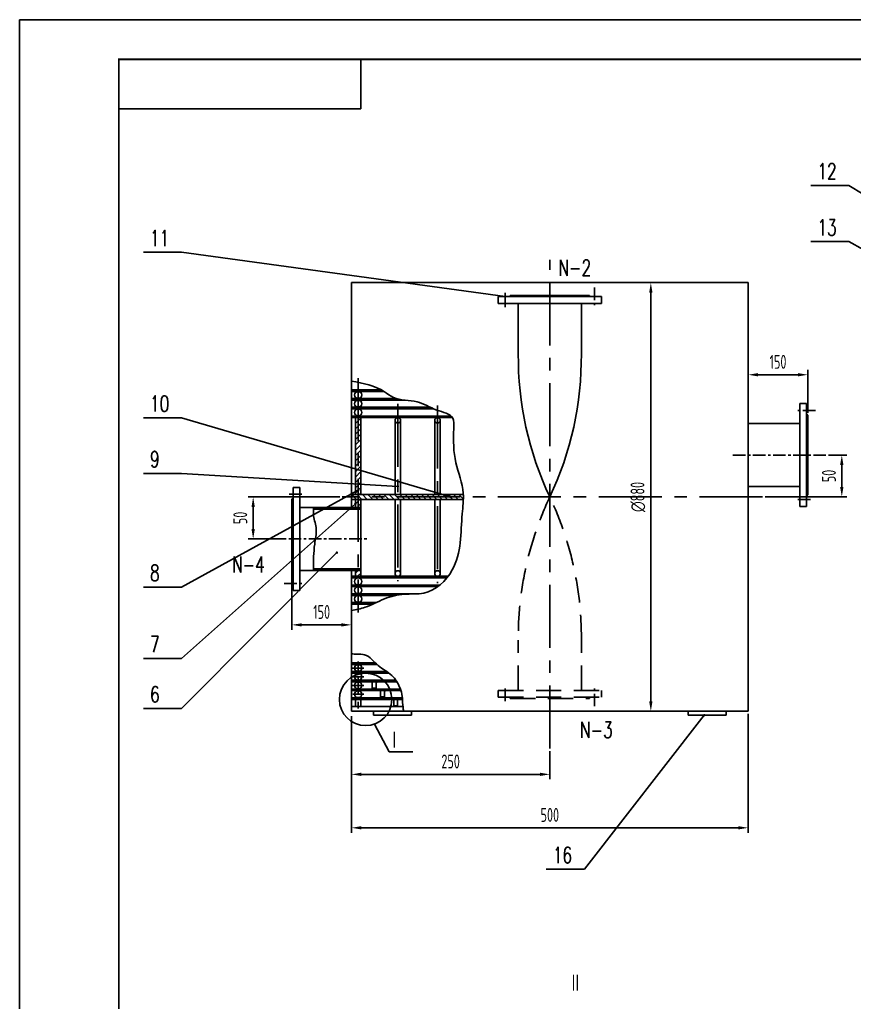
# Model space of a CAD drawing. Extents: x -7976 to 5804, y -7723 to 1555.
# Drawn here: x -7976 to -5872, y -922 to 1555 of the extents above; entities that cross this region are included whole.
import ezdxf

# ---------------------------------------------------------------- set-up
doc = ezdxf.new("R2010")
doc.units = 0
doc.linetypes.add('CENTER', pattern=[50.8, 31.75, -6.35, 6.35, -6.35])
doc.linetypes.add('DASHED', pattern=[19.05, 12.7, -6.35])
doc.layers.get('0').update_dxf_attribs({"linetype": 'CONTINUOUS'})
doc.layers.get('DEFPOINTS').update_dxf_attribs({"linetype": 'CONTINUOUS'})
for name, color, linetype in [('2细线层', 3, 'CONTINUOUS'), ('3中心线层', 1, 'CENTER'), ('LAYER2', 3, 'CONTINUOUS'), ('LAYER3', 1, 'CENTER'), ('LAYER4', 6, 'DASHED')]:
    doc.layers.add(name, color=color, linetype=linetype)
doc.styles.get("Standard").update_dxf_attribs({"font": 'isocp.shx', "width": 0.707, "bigfont": 'hztxt.shx'})
doc.dimstyles.get("Standard").update_dxf_attribs({"dimscale": 10, "dimtxt": 3.5, "dimasz": 2.5, "dimexe": 1.25, "dimexo": 0.625, "dimgap": 1.5, "dimtad": 1, "dimdec": 0, "dimdsep": 46, "dimtxsty": 'Standard', "dimcen": 2.5, "dimadec": 0, "dimazin": 0, "dimtfac": 1, "dimtdec": 4, "dimtmove": 0, "dimatfit": 3, "dimfxl": 1, "dimtolj": 1, "dimtzin": 0, "dimarcsym": 0})
pattern_1 = [(45, (-6980.942, -6278.878), (-6.735192, 6.735192), [])]

# ---------------------------------------------------------------- blocks, each defined once
blk = doc.blocks.new('*D92')
at = {"color": 0, "linetype": 'ByBlock'}
for p, q in [((-6139.5, -194.5), (-6139.5, -494.4)), ((-7139.5, -200.7), (-7139.5, -494.4)), ((-7114.5, -481.9), (-6164.5, -481.9))]:
    blk.add_line(p, q, dxfattribs=at)
for points in [[(-7114.5, -477.7), (-7114.5, -486), (-7139.5, -481.9)], [(-6164.5, -477.7), (-6164.5, -486), (-6139.5, -481.9)]]:
    blk.add_solid(points, dxfattribs=at)
at = {"layer": 'DEFPOINTS', "color": 0, "linetype": 'ByBlock'}
for p in [(-7139.5, -194.5), (-6139.5, -188.2), (-6139.5, -481.9)]:
    blk.add_point(p, dxfattribs=at)
at = {"color": 0, "linetype": 'ByBlock', "insert": (-6639.5, -449.4), "char_height": 35, "attachment_point": 5}
blk.add_mtext('\\A1;500', dxfattribs=at)
blk = doc.blocks.new('*D93')
at = {"color": 0, "linetype": 'ByBlock'}
for p, q in [((-7289.5, 202), (-7289.5, 17)), ((-7139.5, 160.3), (-7139.5, 17)), ((-7264.5, 29.5), (-7164.5, 29.5))]:
    blk.add_line(p, q, dxfattribs=at)
for points in [[(-7264.5, 33.6), (-7264.5, 25.3), (-7289.5, 29.5)], [(-7164.5, 33.6), (-7164.5, 25.3), (-7139.5, 29.5)]]:
    blk.add_solid(points, dxfattribs=at)
at = {"layer": 'DEFPOINTS', "color": 0, "linetype": 'ByBlock'}
for p in [(-7289.5, 208.3), (-7139.5, 166.5), (-7139.5, 29.5)]:
    blk.add_point(p, dxfattribs=at)
at = {"color": 0, "linetype": 'ByBlock', "insert": (-7214.5, 62), "char_height": 35, "attachment_point": 5}
blk.add_mtext('\\A1;150', dxfattribs=at)
blk = doc.blocks.new('*D94')
at = {"color": 0, "linetype": 'ByBlock'}
for p, q in [((-6381.9, 891.8), (-6372.5, 891.8)), ((-6385, -163.2), (-6385, 866.8)), ((-6381.9, -188.2), (-6372.5, -188.2))]:
    blk.add_line(p, q, dxfattribs=at)
for points in [[(-6389.2, 866.8), (-6380.8, 866.8), (-6385, 891.8)], [(-6389.2, -163.2), (-6380.8, -163.2), (-6385, -188.2)]]:
    blk.add_solid(points, dxfattribs=at)
at = {"layer": 'DEFPOINTS', "color": 0, "linetype": 'ByBlock'}
for p in [(-6388.2, 891.8), (-6385, 891.8), (-6388.2, -188.2)]:
    blk.add_point(p, dxfattribs=at)
at = {"color": 0, "linetype": 'ByBlock', "insert": (-6417.5, 351.8), "char_height": 35, "attachment_point": 5, "rotation": 90}
blk.add_mtext('\\A1;∅880', dxfattribs=at)
blk = doc.blocks.new('*D99')
at = {"color": 0, "linetype": 'ByBlock'}
for p, q in [((-6139.5, 563.8), (-6139.5, 672.2)), ((-5989.5, 563.8), (-5989.5, 672.2)), ((-6014.5, 659.7), (-6114.5, 659.7))]:
    blk.add_line(p, q, dxfattribs=at)
for points in [[(-6114.5, 663.9), (-6114.5, 655.5), (-6139.5, 659.7)], [(-6014.5, 663.9), (-6014.5, 655.5), (-5989.5, 659.7)]]:
    blk.add_solid(points, dxfattribs=at)
at = {"layer": 'DEFPOINTS', "color": 0, "linetype": 'ByBlock'}
for p in [(-6139.5, 659.7), (-6139.5, 557.5), (-5989.5, 557.5)]:
    blk.add_point(p, dxfattribs=at)
at = {"color": 0, "linetype": 'ByBlock', "insert": (-6064.5, 692.2), "char_height": 35, "attachment_point": 5}
blk.add_mtext('\\A1;150', dxfattribs=at)
blk = doc.blocks.new('*D100')
at = {"color": 0, "linetype": 'ByBlock'}
for p, q in [((-5937.4, 457.5), (-5891.2, 457.5)), ((-5903.7, 432.5), (-5903.7, 376.8)), ((-6097.2, 351.8), (-5891.2, 351.8))]:
    blk.add_line(p, q, dxfattribs=at)
for points in [[(-5907.9, 432.5), (-5899.6, 432.5), (-5903.7, 457.5)], [(-5907.9, 376.8), (-5899.6, 376.8), (-5903.7, 351.8)]]:
    blk.add_solid(points, dxfattribs=at)
at = {"layer": 'DEFPOINTS', "color": 0, "linetype": 'ByBlock'}
for p in [(-5943.6, 457.5), (-6103.4, 351.8), (-5903.7, 351.8)]:
    blk.add_point(p, dxfattribs=at)
at = {"color": 0, "linetype": 'ByBlock', "insert": (-5936.2, 404.6), "char_height": 35, "attachment_point": 5, "rotation": 90}
blk.add_mtext('\\A1;50', dxfattribs=at)
blk = doc.blocks.new('*D101')
at = {"color": 0, "linetype": 'ByBlock'}
for p, q in [((-7169, 351.8), (-7399.6, 351.8)), ((-7387.1, 271), (-7387.1, 326.8)), ((-7303.8, 246), (-7399.6, 246))]:
    blk.add_line(p, q, dxfattribs=at)
for points in [[(-7391.3, 326.8), (-7382.9, 326.8), (-7387.1, 351.8)], [(-7391.3, 271), (-7382.9, 271), (-7387.1, 246)]]:
    blk.add_solid(points, dxfattribs=at)
at = {"layer": 'DEFPOINTS', "color": 0, "linetype": 'ByBlock'}
for p in [(-7387.1, 351.8), (-7162.7, 351.8), (-7297.6, 246)]:
    blk.add_point(p, dxfattribs=at)
at = {"color": 0, "linetype": 'ByBlock', "insert": (-7419.6, 298.9), "char_height": 35, "attachment_point": 5, "rotation": 90}
blk.add_mtext('\\A1;50', dxfattribs=at)
blk = doc.blocks.new('*D102')
at = {"color": 0, "linetype": 'ByBlock'}
for p, q in [((-7139.5, -288.5), (-7139.5, -359.7)), ((-6639.5, -288.5), (-6639.5, -359.7)), ((-6664.5, -347.2), (-7114.5, -347.2))]:
    blk.add_line(p, q, dxfattribs=at)
for points in [[(-7114.5, -343), (-7114.5, -351.3), (-7139.5, -347.2)], [(-6664.5, -343), (-6664.5, -351.3), (-6639.5, -347.2)]]:
    blk.add_solid(points, dxfattribs=at)
at = {"layer": 'DEFPOINTS', "color": 0, "linetype": 'ByBlock'}
for p in [(-7139.5, -282.2), (-6639.5, -282.2), (-7139.5, -347.2)]:
    blk.add_point(p, dxfattribs=at)
at = {"color": 0, "linetype": 'ByBlock', "insert": (-6889.5, -314.7), "char_height": 35, "attachment_point": 5}
blk.add_mtext('\\A1;250', dxfattribs=at)

msp = doc.modelspace()

# ---------------------------------------------------------------- hatches: boundary and pattern name
at = {"layer": 'LAYER2'}
h = msp.add_hatch(dxfattribs=at)
h.set_pattern_fill('ANSI31', color=256, scale=3, style=0)
h.set_pattern_definition(pattern_1)
h.paths.add_polyline_path([(-7115.5, 551.8), (-7122.5, 551.8), (-7122.5, 357.8), (-7115.5, 357.8)])
h.paths.add_polyline_path([(-7122.5, 551.8), (-7129.5, 551.8), (-7129.5, 357.8), (-7122.5, 357.8)])
h = msp.add_hatch(dxfattribs=at)
h.set_pattern_fill('ANSI31', color=256, scale=3, angle=-90, style=0)
h.set_pattern_definition([(315, (-6980.942, -6278.878), (6.735192, 6.735192), [])])
edge = h.paths.add_edge_path()
edge.add_spline(control_points=[(-6857.4, 345.8), (-6857.4, 347.8), (-6857.3, 349.8), (-6857.3, 351.8)], knot_values=[484.594074, 484.594074, 484.594074, 484.594074, 490.640314, 490.640314, 490.640314, 490.640314], degree=3, periodic=0)
edge.add_line((-6857.3, 351.8), (-6922.5, 351.8))
edge.add_line((-6922.5, 351.8), (-6922.5, 345.8))
edge.add_line((-6922.5, 345.8), (-6857.4, 345.8))
edge = h.paths.add_edge_path()
edge.add_spline(control_points=[(-6857.3, 351.8), (-6857.3, 353.8), (-6857.4, 355.8), (-6857.5, 357.8)], knot_values=[478.531054, 478.531054, 478.531054, 478.531054, 484.594074, 484.594074, 484.594074, 484.594074], degree=3, periodic=0)
edge.add_line((-6857.5, 357.8), (-6922.5, 357.8))
edge.add_line((-6922.5, 357.8), (-6922.5, 351.8))
edge.add_line((-6922.5, 351.8), (-6857.3, 351.8))
h.paths.add_polyline_path([(-6922.5, 345.8), (-6922.5, 351.8), (-7022.5, 351.8), (-7022.5, 345.8)])
h.paths.add_polyline_path([(-6922.5, 351.8), (-6922.5, 357.8), (-7022.5, 357.8), (-7022.5, 351.8)])
h.paths.add_polyline_path([(-7022.5, 345.8), (-7022.5, 351.8), (-7122.5, 351.8), (-7122.5, 345.8)])
h.paths.add_polyline_path([(-7022.5, 351.8), (-7022.5, 357.8), (-7122.5, 357.8), (-7122.5, 351.8)])
h.paths.add_polyline_path([(-7122.5, 351.8), (-7122.5, 357.8), (-7139.5, 357.8), (-7139.5, 351.8)])
h.paths.add_polyline_path([(-7122.5, 345.8), (-7122.5, 351.8), (-7139.5, 351.8), (-7139.5, 345.8)])
h = msp.add_hatch(dxfattribs=at)
h.set_pattern_fill('ANSI31', color=256, scale=3, style=0)
h.set_pattern_definition(pattern_1)
h.paths.add_polyline_path([(-7115.5, 166.5), (-7122.5, 166.5), (-7122.5, 151.8), (-7115.5, 151.8)])
h.paths.add_polyline_path([(-7122.5, 166.5), (-7129.5, 166.5), (-7129.5, 151.8), (-7122.5, 151.8)])
h.paths.add_polyline_path([(-7129.5, 325.5), (-7122.5, 325.5), (-7122.5, 345.8), (-7129.5, 345.8)])
h.paths.add_polyline_path([(-7122.5, 325.5), (-7115.5, 325.5), (-7115.5, 345.8), (-7122.5, 345.8)])
for points in [[(-7089.5, -114.2), (-7087.5, -116.2), (-7087.5, -114.2)], [(-7075.5, -114.2), (-7077.5, -116.2), (-7077.5, -114.2)], [(-7068.4, -136.2), (-7066.4, -138.2), (-7066.4, -136.2)], [(-7054.4, -136.2), (-7056.4, -138.2), (-7056.4, -136.2)], [(-7035, -158.2), (-7033, -160.2), (-7033, -158.2)], [(-7021, -158.2), (-7023, -160.2), (-7023, -158.2)]]:
    msp.add_hatch(color=256, dxfattribs=at).paths.add_polyline_path(points)

# ---------------------------------------------------------------- linework, layer by layer
for p, q in [((-7139.5, 891.8), (-7139.5, 325.5)), ((-6139.5, 891.8), (-7139.5, 891.8)), ((-6139.5, 891.8), (-6139.5, -188.2)), ((-6769.5, 856.7), (-6509.5, 856.7)), ((-6769.5, 856.7), (-6769.5, 839.7)), ((-6739.5, 859.7), (-6539.5, 859.7)), ((-6739.5, 859.7), (-6739.5, 856.7)), ((-6539.5, 859.7), (-6539.5, 856.7)), ((-6509.5, 856.7), (-6509.5, 839.7)), ((-6769.5, 839.7), (-6509.5, 839.7)), ((-6719, 839.7), (-6719, 712.6)), ((-6719, 839.7), (-6719, 799.7)), ((-6560, 839.7), (-6560, 712.6)), ((-6560, 839.7), (-6560, 799.7)), ((-7064.3, 621.8), (-7139.5, 621.8)), ((-7057.6, 617.8), (-7139.5, 617.8)), ((-7027.1, 599.8), (-7139.5, 599.8)), ((-7005.3, 595.8), (-7139.5, 595.8)), ((-6940.9, 577.8), (-7139.5, 577.8)), ((-6932.1, 573.8), (-7139.5, 573.8)), ((-6009.5, 327.5), (-6009.5, 587.5)), ((-5992.5, 587.5), (-6009.5, 587.5)), ((-5992.5, 327.5), (-5992.5, 587.5)), ((-6888.2, 555.8), (-7139.5, 555.8)), ((-6884.8, 551.8), (-7139.5, 551.8)), ((-7129.5, 551.8), (-7129.5, 357.8)), ((-7115.5, 551.8), (-7115.5, 357.8)), ((-5989.5, 557.5), (-5992.5, 560.5)), ((-5989.5, 357.5), (-5989.5, 557.5)), ((-7029.5, 544.8), (-7029.5, 357.8)), ((-7015.5, 544.8), (-7015.5, 357.8)), ((-6929.5, 544.8), (-6929.5, 357.8)), ((-6915.5, 544.8), (-6915.5, 357.8)), ((-6009.5, 537), (-6139.5, 537)), ((-7286.5, 376), (-7286.5, 116)), ((-7286.5, 376), (-7269.5, 376)), ((-7269.5, 376), (-7269.5, 116)), ((-6009.5, 378), (-6139.5, 378)), ((-7289.5, 346), (-7286.5, 349)), ((-6857.5, 357.8), (-7139.5, 357.8)), ((-5989.5, 357.5), (-5992.5, 354.5)), ((-7289.5, 346), (-7289.5, 146)), ((-7269.5, 325.5), (-7115.5, 325.5)), ((-6857.4, 345.8), (-7139.5, 345.8)), ((-7129.5, 345.8), (-7129.5, 325.5)), ((-7115.5, 345.8), (-7115.5, 151.8)), ((-7029.5, 345.8), (-7029.5, 158.8)), ((-7015.5, 345.8), (-7015.5, 158.8)), ((-6929.5, 345.8), (-6929.5, 158.8)), ((-6915.5, 345.8), (-6915.5, 158.8)), ((-5992.5, 327.5), (-6009.5, 327.5)), ((-7235.2, 321), (-7115.5, 321)), ((-7269.5, 166.5), (-7115.5, 166.5)), ((-7234.8, 171), (-7115.5, 171)), ((-7139.5, 166.5), (-7139.5, -188.2)), ((-6896, 151.8), (-7139.5, 151.8)), ((-7129.5, 166.5), (-7129.5, 151.8)), ((-7289.5, 146), (-7286.5, 143)), ((-6899.1, 147.8), (-7139.5, 147.8)), ((-6917, 129.8), (-7139.5, 129.8)), ((-6922.1, 125.8), (-7139.5, 125.8)), ((-7286.5, 116), (-7269.5, 116)), ((-6970, 107.8), (-7139.5, 107.8)), ((-7027.8, 103.8), (-7139.5, 103.8)), ((-7076.9, 85.8), (-7139.5, 85.8)), ((-7085.5, 81.8), (-7139.5, 81.8)), ((-7079.3, -66.2), (-7139.5, -66.2)), ((-7075.2, -70.2), (-7139.5, -70.2)), ((-7050.2, -88.2), (-7139.5, -88.2)), ((-7044.5, -92.2), (-7139.5, -92.2)), ((-7027.3, -110.2), (-7139.5, -110.2)), ((-7024.8, -114.2), (-7139.5, -114.2)), ((-7087.5, -130.2), (-7087.5, -114.2)), ((-7077.5, -130.2), (-7077.5, -114.2)), ((-7016.3, -132.2), (-7139.5, -132.2)), ((-7014.9, -136.2), (-7139.5, -136.2)), ((-7077.5, -130.2), (-7087.5, -130.2)), ((-7085.5, -132.2), (-7087.5, -130.2)), ((-7079.5, -132.2), (-7077.5, -130.2)), ((-7066.4, -152.2), (-7066.4, -136.2)), ((-7056.4, -152.2), (-7056.4, -136.2)), ((-7011.2, -154.2), (-7139.5, -154.2)), ((-7010.9, -158.2), (-7139.5, -158.2)), ((-7129.5, -158.2), (-7129.5, -176.2)), ((-7115.5, -158.2), (-7115.5, -176.2)), ((-7064.4, -154.2), (-7066.4, -152.2)), ((-7056.4, -152.2), (-7066.4, -152.2)), ((-7058.4, -154.2), (-7056.4, -152.2)), ((-7033, -174.2), (-7033, -158.2)), ((-7023, -174.2), (-7023, -158.2)), ((-7009.6, -176.2), (-7139.5, -176.2)), ((-6139.5, -188.2), (-7139.5, -188.2)), ((-7079.5, -188.2), (-7139.5, -188.2)), ((-7083.7, -188.2), (-7083.7, -198.2)), ((-7031, -176.2), (-7033, -174.2)), ((-7023, -174.2), (-7033, -174.2)), ((-7025, -176.2), (-7023, -174.2)), ((-6987.8, -188.2), (-6987.8, -198.2)), ((-6291.2, -188.2), (-6291.2, -198.2)), ((-6195.3, -188.2), (-6195.3, -198.2)), ((-7083.7, -198.2), (-6987.8, -198.2)), ((-6195.3, -198.2), (-6291.2, -198.2))]:
    msp.add_line(p, q)
at = {"const_width": 5}
msp.add_lwpolyline([(-7725.6, -2545.5), (-2135.6, -2545.5), (-2135.6, 1454.5), (-7725.6, 1454.5)], close=True, dxfattribs=at)
for centre, radius in [((-7122.5, 608.8), 9), ((-7122.5, 586.8), 9), ((-7122.5, 564.8), 9), ((-7022.5, 544.8), 7), ((-6922.5, 544.8), 7), ((-7022.5, 158.8), 7), ((-6922.5, 158.8), 7), ((-7122.5, 138.8), 9), ((-7122.5, 116.8), 9), ((-7122.5, 94.8), 9), ((-7122.5, -79.2), 9), ((-7122.5, -101.2), 9), ((-7122.5, -123.2), 9), ((-7122.5, -145.2), 9)]:
    msp.add_circle(centre, radius)
for centre, start, end in [((-5891.5, 705.7), 179.5271, 205.3255), ((-7387.5, 705.7), 334.6745, 0.4729)]:
    msp.add_arc(centre, 827.5, start, end)
at = {"layer": '2细线层'}
msp.add_open_spline([(-7234.9, 325.5), (-7235.6, 318.5), (-7235.6, 300.2), (-7224.5, 269.7), (-7232.7, 235.1), (-7235.1, 200.4), (-7235, 178.3), (-7234.7, 166.5)], degree=3, knots=[39.261107, 39.261107, 39.261107, 39.261107, 60.451035, 94.952317, 132.944491, 164.327882, 199.506804, 199.506804, 199.506804, 199.506804], dxfattribs=at)
at = {"layer": '3中心线层'}
for p, q in [((-6527, 879.2), (-6527, 829.9)), ((-5970, 570), (-6019.3, 570)), ((-5943.6, 457.5), (-6178.1, 457.5)), ((-7296.2, 358.5), (-7259.7, 358.5)), ((-5982.9, 345), (-6019.3, 345)), ((-7297.6, 246), (-7100.9, 246)), ((-7309, 133.5), (-7259.7, 133.5)), ((-7122.5, -63), (-7122.5, -181.1)), ((-7107.9, -79.2), (-7137, -79.2)), ((-7107.9, -101.2), (-7136.7, -101.2)), ((-7107.9, -123.2), (-7136.4, -123.2)), ((-7107.9, -145.2), (-7135.7, -145.2)), ((-6752, -162.8), (-6752, -126.4)), ((-6527, -175.7), (-6527, -126.4))]:
    msp.add_line(p, q, dxfattribs=at)
at = {"layer": 'LAYER2'}
for p, q in [((-2035.6, 1554.5), (-7975.6, 1554.5)), ((-7975.6, 1554.5), (-7975.6, -2645.5)), ((-7115.6, 1454.5), (-7115.6, 1329.5)), ((-7115.6, 1329.5), (-7725.6, 1329.5)), ((-7567.5, 968.3), (-7663.7, 968.3)), ((-7567.5, 551.2), (-7663.7, 551.2)), ((-7567.5, 411.2), (-7663.7, 411.2)), ((-7567.5, 124.9), (-7663.7, 124.9)), ((-7567.5, -55), (-7663.7, -55)), ((-7087.5, -116.2), (-7089.5, -114.2)), ((-7077.5, -116.2), (-7075.5, -114.2)), ((-7066.4, -138.2), (-7068.4, -136.2)), ((-7056.4, -138.2), (-7054.4, -136.2)), ((-7033, -160.2), (-7035, -158.2)), ((-7023, -160.2), (-7021, -158.2)), ((-7567.5, -181.1), (-7663.7, -181.1)), ((-7081.5, -220.6), (-7044.4, -290.6)), ((-7044.4, -290.6), (-6985, -290.6)), ((-6552.4, -586.2), (-6648.6, -586.2))]:
    msp.add_line(p, q, dxfattribs=at)
msp.add_circle((-7103.7, -158.3), 66.1, dxfattribs=at)
for points, knots in [([(-7139.5, 643.3), (-7109.9, 638.6), (-7071.8, 631.3), (-7025.8, 592.8), (-6972.9, 598.9), (-6931, 568.8), (-6879.4, 560.4), (-6883.1, 501.5), (-6882.2, 440.6), (-6852.7, 370.5), (-6865.6, 279.1), (-6859.6, 178.5), (-6941.3, 102.8), (-7007.2, 109.8), (-7057.7, 96.9), (-7098.9, 73.5), (-7127.8, 67.7), (-7139.5, 65.8)], [9.283269, 9.283269, 9.283269, 9.283269, 96.75345, 123.564735, 184.071938, 238.660561, 283.069492, 309.697977, 395.974355, 475.017785, 526.753812, 670.724435, 762.964676, 812.017492, 863.71627, 917.087447, 952.352168, 952.352168, 952.352168, 952.352168]), ([(-7007.8, -188.2), (-7009.1, -181), (-7010.8, -168.5), (-7011, -148.7), (-7018, -124.5), (-7036.1, -93.5), (-7074.5, -76.4), (-7097, -43.7), (-7123.7, -44.9), (-7134.8, -43.9), (-7139.5, -43.3)], [19.696818, 19.696818, 19.696818, 19.696818, 41.793169, 57.430819, 78.798834, 117.051699, 159.925319, 202.909378, 222.083375, 236.304541, 236.304541, 236.304541, 236.304541])]:
    msp.add_open_spline(points, degree=3, knots=knots, dxfattribs=at)
at = {"layer": 'LAYER3', "ltscale": 5}
for p, q in [((-6639.5, -282.2), (-6639.5, 949.4)), ((-6752, 866.3), (-6752, 829.9)), ((-7122.5, 651.4), (-7122.5, 60.5)), ((-7022.5, 586.5), (-7022.5, 140)), ((-6922.5, 582.5), (-6922.5, 134.7)), ((-6103.4, 351.8), (-7162.7, 351.8))]:
    msp.add_line(p, q, dxfattribs=at)
at = {"layer": 'LAYER4', "ltscale": 5}
for p, q in [((-6719, -136.1), (-6719, -9)), ((-6560, -136.1), (-6560, -9)), ((-6719, -136.1), (-6719, -96.1)), ((-6560, -136.1), (-6560, -96.1)), ((-6769.5, -136.1), (-6509.5, -136.1)), ((-6769.5, -153.1), (-6769.5, -136.1)), ((-6509.5, -153.1), (-6509.5, -136.1)), ((-6769.5, -153.1), (-6509.5, -153.1)), ((-6739.5, -156.1), (-6739.5, -153.1)), ((-6739.5, -156.1), (-6539.5, -156.1)), ((-6539.5, -156.1), (-6539.5, -153.1))]:
    msp.add_line(p, q, dxfattribs=at)
for centre, start, end in [((-5891.5, -2.2), 154.6745, 180.4729), ((-7387.5, -2.2), 359.5271, 25.3255)]:
    msp.add_arc(centre, 827.5, start, end, dxfattribs=at)

# ---------------------------------------------------------------- texts
at = {"layer": 'LAYER2', "attachment_point": 4}
for s, insert, char_height in [('\\Fromans.shx,gbcbig.shx;12', (-5965.1, 1172.2), 40), ('\\Fromans.shx,gbcbig.shx;13', (-5965.1, 1030.8), 40), ('\\Fromans.shx,gbcbig.shx;11', (-7647, 1003.9), 40), ('\\Ftxt.shx,hzfs.shx;N-2', (-6617.8, 929.3), 40), ('\\Fromans.shx,gbcbig.shx;10', (-7647, 586.8), 40), ('\\Fromans.shx,gbcbig.shx;9', (-7647, 446.8), 40), ('\\Ftxt.shx,hzfs.shx;N-4', (-7440.2, 181.5), 40), ('\\Fromans.shx,gbcbig.shx;8', (-7647, 160.5), 40), ('\\Fromans.shx,gbcbig.shx;7', (-7647, -19.4), 40), ('\\Fromans.shx,gbcbig.shx;6', (-7647, -145.5), 40), ('\\Ftxt.shx,hzfs.shx;N-3', (-6563.3, -235.2), 40), ('\\Ftxt.shx,hzfs.shx;Ⅰ', (-7047.4, -261.4), 46.154), ('\\Fromans.shx,gbcbig.shx;16', (-6631.9, -550.6), 40), ('\\Ftxt.shx,hzfs.shx;Ⅱ', (-6591.3, -873.9), 46.154)]:
    msp.add_mtext(s, dxfattribs=dict(at, insert=insert, char_height=char_height))

# ---------------------------------------------------------------- dimensions: what is measured, and where the dimension line sits
at = {"layer": 'LAYER2'}
dim = msp.add_linear_dim(base=(-6385, 891.8), p1=(-6388.2, -188.2), p2=(-6388.2, 891.8), angle=270, text='%%c880', dimstyle='Standard', dxfattribs=at)
dim.commit()
dim.dimension.update_dxf_attribs({"geometry": '*D94', "text_midpoint": (-6417.5, 351.8)})
dim = msp.add_linear_dim(base=(-6139.5, 659.7), p1=(-5989.5, 557.5), p2=(-6139.5, 557.5), dimstyle='Standard', override={"dimtmove": 2}, dxfattribs=at)
dim.commit()
dim.dimension.update_dxf_attribs({"geometry": '*D99', "text_midpoint": (-6064.5, 692.2)})
for base, p1, p2, picture, middle in [((-5903.7, 351.8), (-5943.6, 457.5), (-6103.4, 351.8), '*D100', (-5936.2, 404.6)), ((-7387.1, 351.8), (-7297.6, 246), (-7162.7, 351.8), '*D101', (-7419.6, 298.9))]:
    dim = msp.add_linear_dim(base=base, p1=p1, p2=p2, angle=90, text='50', dimstyle='Standard', override={"dimtmove": 2}, dxfattribs=at)
    dim.commit()
    dim.dimension.update_dxf_attribs({"geometry": picture, "text_midpoint": middle})
dim = msp.add_linear_dim(base=(-7139.5, 29.5), p1=(-7289.5, 208.3), p2=(-7139.5, 166.5), dimstyle='Standard', dxfattribs=at)
dim.commit()
dim.dimension.update_dxf_attribs({"geometry": '*D93', "text_midpoint": (-7214.5, 62)})
dim = msp.add_linear_dim(base=(-6139.5, -481.9), p1=(-7139.5, -194.5), p2=(-6139.5, -188.2), text='500', dimstyle='Standard', dxfattribs=at)
dim.commit()
dim.dimension.update_dxf_attribs({"geometry": '*D92', "text_midpoint": (-6639.5, -449.4)})
dim = msp.add_linear_dim(base=(-7139.5, -347.2), p1=(-6639.5, -282.2), p2=(-7139.5, -282.2), text='250', dimstyle='Standard', override={"dimtmove": 2}, dxfattribs=at)
dim.commit()
dim.dimension.update_dxf_attribs({"geometry": '*D102', "text_midpoint": (-6889.5, -314.7)})

# ---------------------------------------------------------------- leaders
for points in [[(-5237.4, 737.4), (-5885.6, 1136.6), (-5981.8, 1136.6)], [(-5227.3, 626.6), (-5885.6, 995.2), (-5981.8, 995.2)], [(-6752, 856.7), (-7567.5, 968.3), (-7663.7, 968.3)], [(-6889.9, 351.8), (-7567.5, 551.2), (-7663.7, 551.2)], [(-7022.5, 378.4), (-7567.5, 411.2), (-7663.7, 411.2)], [(-7122.5, 368.6), (-7567.5, 124.9), (-7663.7, 124.9)], [(-7129.5, 334.7), (-7567.5, -55), (-7663.7, -55)], [(-7176.2, 211.5), (-7567.5, -181.1), (-7663.7, -181.1)], [(-6250.5, -198.2), (-6552.4, -586.2), (-6648.6, -586.2)]]:
    msp.add_leader(points, dimstyle='Standard', override={"dimldrblk": 'DOTSMALL'}, dxfattribs=at)

doc.saveas('drawing.dxf')
